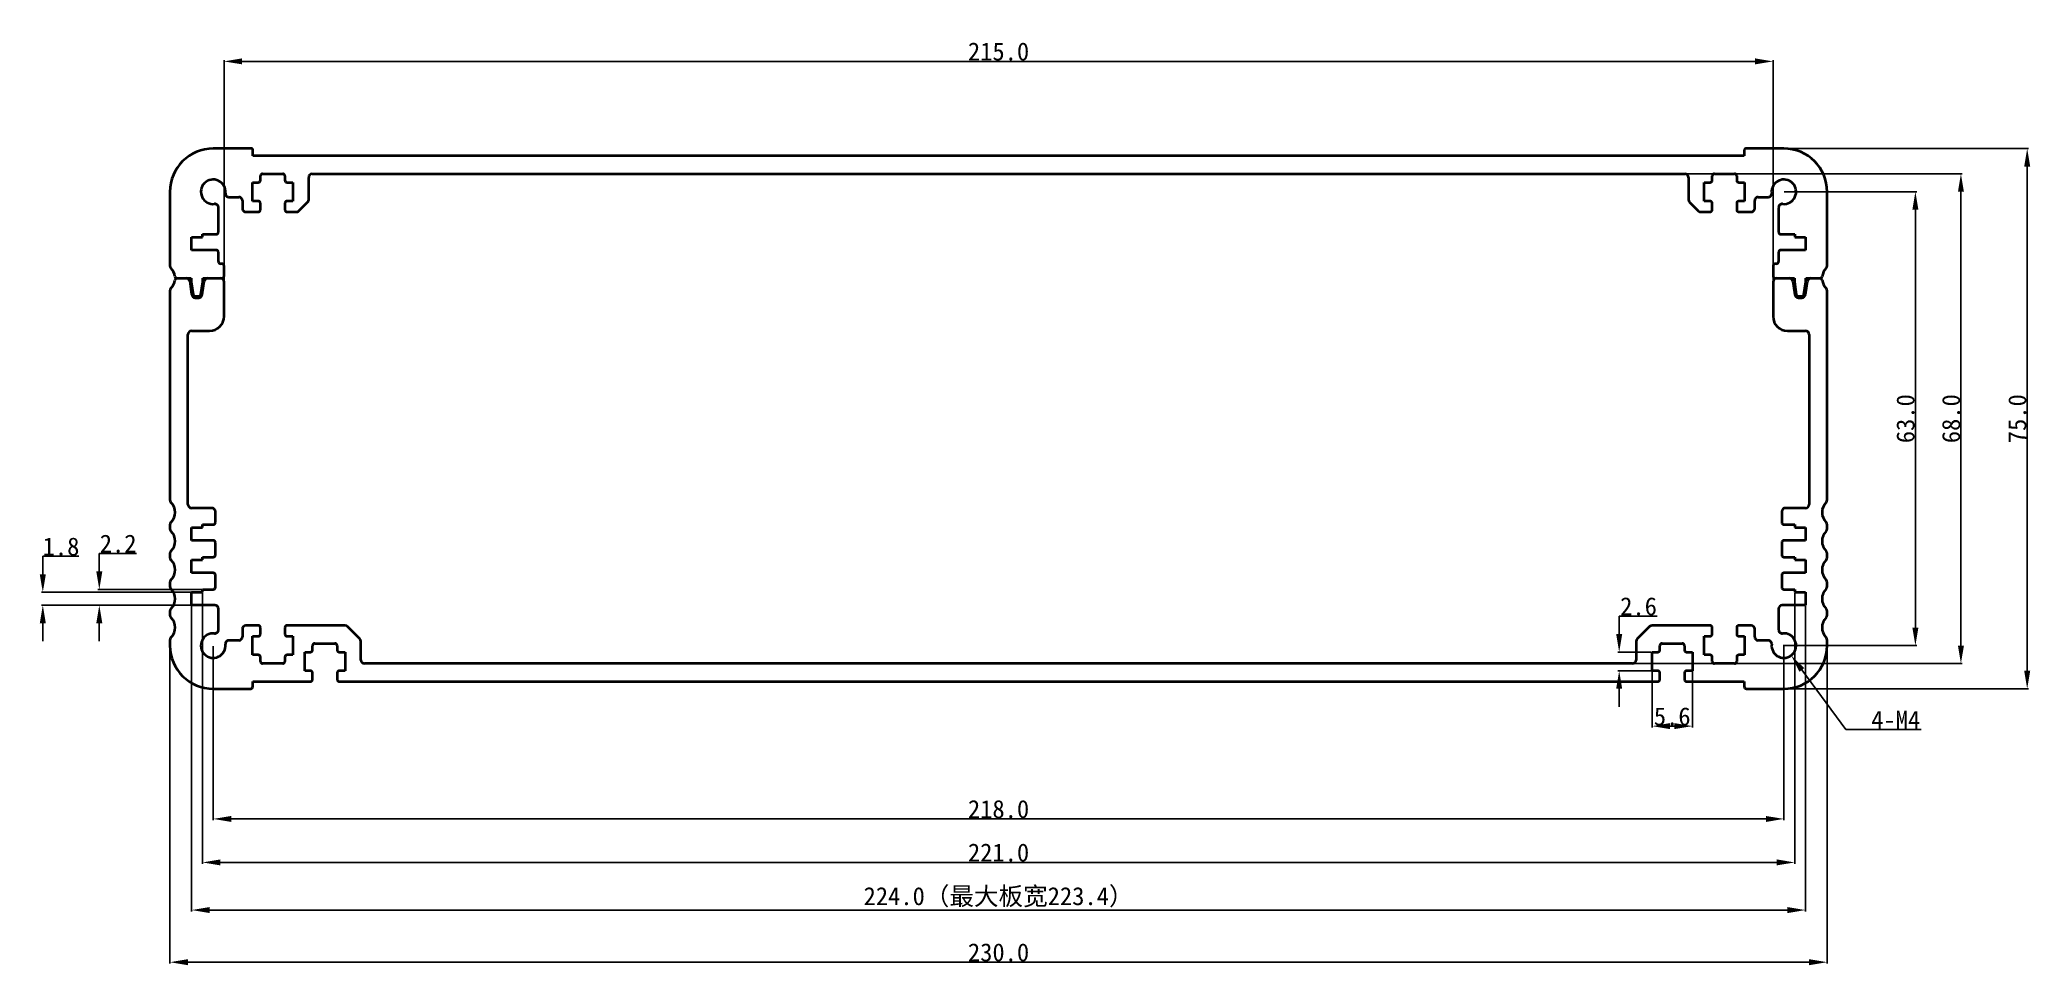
# Model space of a CAD drawing. Header units: inches. Extents: x -18 to 258, y -38 to 90.
import ezdxf

# ---------------------------------------------------------------- set-up
doc = ezdxf.new("R2010")
doc.units = ezdxf.units.IN
doc.header["$MEASUREMENT"] = 0
doc.layers.add('1', color=30, linetype='Continuous')
doc.layers.add('Visible (ISO)', color=7, linetype='Continuous', lineweight=35)
doc.styles.get("Standard").update_dxf_attribs({"font": 'simhei.ttf'})
doc.dimstyles.get("Standard").update_dxf_attribs({"dimtxt": 2.5, "dimasz": 2.5, "dimexe": 0.18, "dimexo": 0.0625, "dimgap": 0.09, "dimtad": 1, "dimtoh": 1, "dimdec": 1, "dimzin": 0, "dimdsep": 46, "dimtxsty": 'Standard', "dimcen": 0.09, "dimadec": 0, "dimazin": 0, "dimtfac": 1, "dimtdec": 1, "dimtofl": 0, "dimtmove": 0, "dimatfit": 3, "dimfxl": 1, "dimtolj": 1, "dimtzin": 0, "dimarcsym": 0})

# ---------------------------------------------------------------- blocks, each defined once
blk = doc.blocks.new('*D1')
at = {"color": 0, "lineweight": -2}
for p, q in [((0, 5.94), (0, -38.13)), ((230, 5.94), (230, -38.13)), ((2.5, -37.95), (227.5, -37.95))]:
    blk.add_line(p, q, dxfattribs=at)
at = {"color": 0}
for points in [[(2.5, -37.53), (2.5, -38.37), (0, -37.95)], [(227.5, -37.53), (227.5, -38.37), (230, -37.95)]]:
    blk.add_solid(points, dxfattribs=at)
at = {"layer": 'Defpoints', "color": 0}
for p in [(0, 6), (230, 6), (230, -37.95)]:
    blk.add_point(p, dxfattribs=at)
at = {"color": 0, "insert": (115, -36.6), "char_height": 2.5, "attachment_point": 5}
blk.add_mtext('\\A1;230.0', dxfattribs=at)
blk = doc.blocks.new('*D2')
at = {"color": 0, "lineweight": -2}
for p, q in [((221.41, 75), (257.95, 75)), ((257.77, 2.5), (257.77, 72.5)), ((221.46, 0), (257.95, 0))]:
    blk.add_line(p, q, dxfattribs=at)
at = {"color": 0}
for points in [[(257.35, 72.5), (258.19, 72.5), (257.77, 75)], [(257.35, 2.5), (258.19, 2.5), (257.77, 0)]]:
    blk.add_solid(points, dxfattribs=at)
at = {"layer": 'Defpoints', "color": 0}
for p in [(221.35, 75), (257.77, 75), (221.4, 0)]:
    blk.add_point(p, dxfattribs=at)
at = {"color": 0, "insert": (256.41, 37.5), "char_height": 2.5, "attachment_point": 5, "rotation": 90}
blk.add_mtext('\\A1;75.0', dxfattribs=at)
blk = doc.blocks.new('*D3')
at = {"color": 0, "lineweight": -2}
for p, q in [((-17.65, 15.9), (-17.65, 18.4)), ((-17.65, 18.4), (-12.67, 18.4)), ((2.94, 13.4), (-17.83, 13.4)), ((2.94, 11.6), (-17.83, 11.6)), ((-17.65, 9.1), (-17.65, 6.6))]:
    blk.add_line(p, q, dxfattribs=at)
at = {"color": 0}
for points in [[(-18.07, 15.9), (-17.23, 15.9), (-17.65, 13.4)], [(-18.07, 9.1), (-17.23, 9.1), (-17.65, 11.6)]]:
    blk.add_solid(points, dxfattribs=at)
at = {"layer": 'Defpoints', "color": 0}
for p in [(-17.65, 13.4), (3, 13.4), (3, 11.6)]:
    blk.add_point(p, dxfattribs=at)
at = {"color": 0, "insert": (-15.12, 19.74), "char_height": 2.5, "attachment_point": 5}
blk.add_mtext('\\A1;1.8', dxfattribs=at)
blk = doc.blocks.new('*D4')
at = {"color": 0, "lineweight": -2}
for p, q in [((-9.81, 16.3), (-9.81, 18.8)), ((-9.81, 18.8), (-4.65, 18.8)), ((4.44, 13.8), (-9.99, 13.8)), ((2.94, 11.6), (-9.99, 11.6)), ((-9.81, 9.1), (-9.81, 6.6))]:
    blk.add_line(p, q, dxfattribs=at)
at = {"color": 0}
for points in [[(-10.23, 16.3), (-9.39, 16.3), (-9.81, 13.8)], [(-10.23, 9.1), (-9.39, 9.1), (-9.81, 11.6)]]:
    blk.add_solid(points, dxfattribs=at)
at = {"layer": 'Defpoints', "color": 0}
for p in [(-9.81, 13.8), (3, 11.6), (4.5, 13.8)]:
    blk.add_point(p, dxfattribs=at)
at = {"color": 0, "insert": (-7.19, 20.14), "char_height": 2.5, "attachment_point": 5}
blk.add_mtext('\\A1;2.2', dxfattribs=at)
blk = doc.blocks.new('*D5')
at = {"layer": '1', "color": 0, "lineweight": -2}
for p, q in [((3, 11.54), (3, -30.89)), ((227, 11.54), (227, -30.89)), ((5.5, -30.71), (224.5, -30.71))]:
    blk.add_line(p, q, dxfattribs=at)
at = {"layer": '1', "color": 0}
for points in [[(5.5, -30.3), (5.5, -31.13), (3, -30.71)], [(224.5, -30.3), (224.5, -31.13), (227, -30.71)]]:
    blk.add_solid(points, dxfattribs=at)
at = {"layer": 'Defpoints', "color": 0}
for p in [(3, 11.6), (227, 11.6), (227, -30.71)]:
    blk.add_point(p, dxfattribs=at)
at = {"layer": '1', "color": 0, "insert": (115, -28.94), "char_height": 2.5, "attachment_point": 5}
blk.add_mtext('\\A1;224.0（最大板宽223.4）', dxfattribs=at)
blk = doc.blocks.new('*D6')
at = {"color": 0, "lineweight": -2}
for p, q in [((7.5, 54.16), (7.5, 87.28)), ((10, 87.1), (220, 87.1)), ((222.5, 54.16), (222.5, 87.28))]:
    blk.add_line(p, q, dxfattribs=at)
at = {"color": 0}
for points in [[(10, 87.52), (10, 86.69), (7.5, 87.1)], [(220, 87.52), (220, 86.69), (222.5, 87.1)]]:
    blk.add_solid(points, dxfattribs=at)
at = {"layer": 'Defpoints', "color": 0}
for p in [(222.5, 87.1), (7.5, 54.1), (222.5, 54.1)]:
    blk.add_point(p, dxfattribs=at)
at = {"color": 0, "insert": (115, 88.46), "char_height": 2.5, "attachment_point": 5}
blk.add_mtext('\\A1;215.0', dxfattribs=at)
blk = doc.blocks.new('*D7')
at = {"color": 0, "lineweight": -2}
for p, q in [((152.24, 71.5), (248.75, 71.5)), ((248.57, 69), (248.57, 6)), ((150.3, 3.5), (248.75, 3.5))]:
    blk.add_line(p, q, dxfattribs=at)
at = {"color": 0}
for points in [[(248.16, 69), (248.99, 69), (248.57, 71.5)], [(248.16, 6), (248.99, 6), (248.57, 3.5)]]:
    blk.add_solid(points, dxfattribs=at)
at = {"layer": 'Defpoints', "color": 0}
for p in [(152.18, 71.5), (150.23, 3.5), (248.57, 3.5)]:
    blk.add_point(p, dxfattribs=at)
at = {"color": 0, "insert": (247.22, 37.5), "char_height": 2.5, "attachment_point": 5, "rotation": 90}
blk.add_mtext('\\A1;68.0', dxfattribs=at)
blk = doc.blocks.new('*D8')
at = {"color": 0, "lineweight": -2}
for p, q in [((201.14, 7.6), (201.14, 10.1)), ((201.14, 10.1), (206.43, 10.1)), ((205.64, 5.1), (200.96, 5.1)), ((205.64, 2.5), (200.96, 2.5)), ((201.14, 0), (201.14, -2.5))]:
    blk.add_line(p, q, dxfattribs=at)
at = {"color": 0}
for points in [[(200.72, 7.6), (201.56, 7.6), (201.14, 5.1)], [(200.72, 0), (201.56, 0), (201.14, 2.5)]]:
    blk.add_solid(points, dxfattribs=at)
at = {"layer": 'Defpoints', "color": 0}
for p in [(201.14, 5.1), (205.7, 5.1), (205.7, 2.5)]:
    blk.add_point(p, dxfattribs=at)
at = {"color": 0, "insert": (203.83, 11.44), "char_height": 2.5, "attachment_point": 5}
blk.add_mtext('\\A1;2.6', dxfattribs=at)
blk = doc.blocks.new('*D9')
at = {"color": 0, "lineweight": -2}
for p, q in [((205.7, 2.44), (205.7, -5.36)), ((211.3, 2.44), (211.3, -5.36)), ((208.8, -5.18), (208.2, -5.18))]:
    blk.add_line(p, q, dxfattribs=at)
at = {"color": 0}
for points in [[(208.2, -4.76), (208.2, -5.59), (205.7, -5.18)], [(208.8, -4.76), (208.8, -5.59), (211.3, -5.18)]]:
    blk.add_solid(points, dxfattribs=at)
at = {"layer": 'Defpoints', "color": 0}
for p in [(205.7, 2.5), (211.3, 2.5), (205.7, -5.18)]:
    blk.add_point(p, dxfattribs=at)
at = {"color": 0, "insert": (208.5, -3.84), "char_height": 2.5, "attachment_point": 5}
blk.add_mtext('\\A1;5.6', dxfattribs=at)
blk = doc.blocks.new('*D10')
at = {"color": 0, "lineweight": -2}
for p, q in [((223.91, 6), (224.09, 6)), ((224, 5.91), (224, 6.09)), ((232.6, -5.64), (226.49, 2.62)), ((243.06, -5.64), (232.6, -5.64))]:
    blk.add_line(p, q, dxfattribs=at)
at = {"color": 0}
blk.add_solid([(226.83, 2.87), (226.16, 2.37), (225.01, 4.63)], dxfattribs=at)
at = {"layer": 'Defpoints', "color": 0}
for p in [(224, 6), (225.01, 4.63)]:
    blk.add_point(p, dxfattribs=at)
at = {"color": 0, "insert": (239.52, -4.3), "char_height": 2.5, "attachment_point": 5}
blk.add_mtext('\\A1;4-M4', dxfattribs=at)
blk = doc.blocks.new('*D12')
at = {"color": 0, "lineweight": -2}
for p, q in [((4.5, 13.34), (4.5, -24.28)), ((225.5, 13.34), (225.5, -24.28)), ((7, -24.1), (223, -24.1))]:
    blk.add_line(p, q, dxfattribs=at)
at = {"color": 0}
for points in [[(7, -23.68), (7, -24.51), (4.5, -24.1)], [(223, -23.68), (223, -24.51), (225.5, -24.1)]]:
    blk.add_solid(points, dxfattribs=at)
at = {"layer": 'Defpoints', "color": 0}
for p in [(4.5, 13.4), (225.5, 13.4), (225.5, -24.1)]:
    blk.add_point(p, dxfattribs=at)
at = {"color": 0, "insert": (115, -22.74), "char_height": 2.5, "attachment_point": 5, "rotation": 360}
blk.add_mtext('\\A1;221.0', dxfattribs=at)
blk = doc.blocks.new('*D13')
at = {"color": 0, "lineweight": -2}
for p, q in [((6, 5.94), (6, -18.24)), ((224, 5.94), (224, -18.24)), ((8.5, -18.06), (221.5, -18.06))]:
    blk.add_line(p, q, dxfattribs=at)
at = {"color": 0}
for points in [[(8.5, -17.65), (8.5, -18.48), (6, -18.06)], [(221.5, -17.65), (221.5, -18.48), (224, -18.06)]]:
    blk.add_solid(points, dxfattribs=at)
at = {"layer": 'Defpoints', "color": 0}
for p in [(6, 6), (224, 6), (224, -18.06)]:
    blk.add_point(p, dxfattribs=at)
at = {"color": 0, "insert": (115, -16.71), "char_height": 2.5, "attachment_point": 5}
blk.add_mtext('\\A1;218.0', dxfattribs=at)
blk = doc.blocks.new('*D14')
at = {"color": 0, "lineweight": -2}
for p, q in [((224.06, 69), (242.43, 69)), ((242.25, 8.5), (242.25, 66.5)), ((224.06, 6), (242.43, 6))]:
    blk.add_line(p, q, dxfattribs=at)
at = {"color": 0}
for points in [[(241.83, 66.5), (242.67, 66.5), (242.25, 69)], [(241.83, 8.5), (242.67, 8.5), (242.25, 6)]]:
    blk.add_solid(points, dxfattribs=at)
at = {"layer": 'Defpoints', "color": 0}
for p in [(224, 69), (242.25, 69), (224, 6)]:
    blk.add_point(p, dxfattribs=at)
at = {"color": 0, "insert": (240.89, 37.5), "char_height": 2.5, "attachment_point": 5, "rotation": 90}
blk.add_mtext('\\A1;63.0', dxfattribs=at)

msp = doc.modelspace()

# ---------------------------------------------------------------- linework, layer by layer
at = {"layer": 'Visible (ISO)'}
for p, q in [((11.3, 75), (6, 75)), ((11.5, 74), (11.5, 74.8)), ((218.5, 74.8), (218.5, 74)), ((224, 75), (218.7, 75)), ((218.5, 74), (11.5, 74)), ((11.45, 67.7), (11.45, 70.3)), ((11.45, 70.3), (12.25, 70.3)), ((12.55, 70.6), (12.55, 71.2)), ((12.85, 71.5), (15.65, 71.5)), ((15.95, 71.2), (15.95, 70.6)), ((16.25, 70.3), (17.05, 70.3)), ((17.05, 70.3), (17.05, 67.7)), ((19.25, 67.91), (19.25, 71)), ((19.75, 71.5), (210.25, 71.5)), ((210.75, 71), (210.75, 67.91)), ((212.95, 67.7), (212.95, 70.3)), ((212.95, 70.3), (213.75, 70.3)), ((214.05, 70.6), (214.05, 71.2)), ((214.35, 71.5), (217.15, 71.5)), ((217.45, 71.2), (217.45, 70.6)), ((217.75, 70.3), (218.55, 70.3)), ((218.55, 70.3), (218.55, 67.7)), ((0, 69), (0, 58.73)), ((6.73, 63.4), (6.73, 66.81)), ((8.19, 68.27), (9.55, 68.27)), ((10.05, 67.77), (10.05, 66.7)), ((12.25, 67.7), (11.45, 67.7)), ((12.55, 66.5), (12.55, 67.4)), ((15.95, 67.4), (15.95, 66.5)), ((17.05, 67.7), (16.25, 67.7)), ((17.9, 66.35), (19.1, 67.55)), ((210.9, 67.55), (212.1, 66.35)), ((213.75, 67.7), (212.95, 67.7)), ((214.05, 66.5), (214.05, 67.4)), ((217.45, 67.4), (217.45, 66.5)), ((218.55, 67.7), (217.75, 67.7)), ((219.95, 66.7), (219.95, 67.77)), ((220.45, 68.27), (221.81, 68.27)), ((223.27, 66.81), (223.27, 63.4)), ((230, 58.73), (230, 69)), ((10.55, 66.2), (12.25, 66.2)), ((16.25, 66.2), (17.54, 66.2)), ((212.46, 66.2), (213.75, 66.2)), ((217.75, 66.2), (219.45, 66.2)), ((3, 60.9), (3, 62.7)), ((3, 62.7), (4.5, 62.7)), ((6.43, 60.9), (3, 60.9)), ((4.5, 62.7), (4.5, 63.1)), ((4.5, 63.1), (6.43, 63.1)), ((223.57, 63.1), (225.5, 63.1)), ((227, 60.9), (223.57, 60.9)), ((225.5, 63.1), (225.5, 62.7)), ((225.5, 62.7), (227, 62.7)), ((227, 62.7), (227, 60.9)), ((6.73, 59.3), (6.73, 60.6)), ((7.2, 59), (7.03, 59)), ((7.5, 57.3), (7.5, 58.7)), ((222.5, 58.7), (222.5, 57.3)), ((222.97, 59), (222.8, 59)), ((223.27, 60.6), (223.27, 59.3)), ((0, 55.27), (0, 26.23)), ((0.98, 57), (2.95, 57)), ((0.98, 57), (2.24, 57)), ((2.74, 56.57), (3.01, 54.73)), ((2.95, 57), (2.95, 56.5)), ((2.95, 56.5), (3.21, 54.76)), ((4.29, 54.76), (4.55, 56.5)), ((4.49, 54.73), (4.76, 56.57)), ((4.55, 56.5), (4.55, 57)), ((4.55, 57), (7.2, 57)), ((5.26, 57), (7, 57)), ((7.5, 51.7), (7.5, 56.5)), ((222.5, 56.5), (222.5, 51.7)), ((222.8, 57), (225.45, 57)), ((223, 57), (224.74, 57)), ((225.24, 56.57), (225.51, 54.73)), ((225.45, 57), (225.45, 56.5)), ((225.45, 56.5), (225.71, 54.76)), ((226.79, 54.76), (227.05, 56.5)), ((226.99, 54.73), (227.26, 56.57)), ((227.05, 56.5), (227.05, 57)), ((227.05, 57), (229.02, 57)), ((227.76, 57), (229.02, 57)), ((230, 26.23), (230, 55.27)), ((3.51, 54.5), (3.99, 54.5)), ((3.51, 54.3), (3.99, 54.3)), ((226.01, 54.5), (226.49, 54.5)), ((226.01, 54.3), (226.49, 54.3)), ((2.5, 25.6), (2.5, 49.2)), ((3, 49.7), (5.5, 49.7)), ((224.5, 49.7), (227, 49.7)), ((227.5, 49.2), (227.5, 25.6)), ((5.8, 25.1), (3, 25.1)), ((227, 25.1), (224.2, 25.1)), ((0, 22.77), (0, 22.23)), ((3, 20.6), (3, 22.4)), ((3, 22.4), (4.5, 22.4)), ((4.5, 22.4), (4.5, 22.8)), ((4.5, 22.8), (6, 22.8)), ((6.3, 23.1), (6.3, 24.6)), ((223.7, 24.6), (223.7, 23.1)), ((224, 22.8), (225.5, 22.8)), ((225.5, 22.8), (225.5, 22.4)), ((225.5, 22.4), (227, 22.4)), ((227, 22.4), (227, 20.6)), ((230, 22.23), (230, 22.77)), ((6, 20.6), (3, 20.6)), ((6.3, 18.6), (6.3, 20.3)), ((223.7, 20.3), (223.7, 18.6)), ((227, 20.6), (224, 20.6)), ((0, 18.77), (0, 18.23)), ((3, 16.1), (3, 17.9)), ((3, 17.9), (4.5, 17.9)), ((4.5, 17.9), (4.5, 18.3)), ((4.5, 18.3), (6, 18.3)), ((224, 18.3), (225.5, 18.3)), ((225.5, 18.3), (225.5, 17.9)), ((225.5, 17.9), (227, 17.9)), ((227, 17.9), (227, 16.1)), ((230, 18.23), (230, 18.77)), ((0, 14.77), (0, 14.23)), ((6, 16.1), (3, 16.1)), ((6.3, 14.1), (6.3, 15.8)), ((223.7, 15.8), (223.7, 14.1)), ((227, 16.1), (224, 16.1)), ((230, 14.23), (230, 14.77)), ((3, 11.6), (3, 13.4)), ((3, 13.4), (4.5, 13.4)), ((6.23, 11.6), (3, 11.6)), ((4.5, 13.4), (4.5, 13.8)), ((4.5, 13.8), (6, 13.8)), ((6.73, 8.19), (6.73, 11.1)), ((223.27, 11.1), (223.27, 8.19)), ((227, 11.6), (223.77, 11.6)), ((224, 13.8), (225.5, 13.8)), ((225.5, 13.8), (225.5, 13.4)), ((225.5, 13.4), (227, 13.4)), ((227, 13.4), (227, 11.6)), ((0, 10.77), (0, 10.23)), ((10.05, 8.3), (10.05, 7.23)), ((12.25, 8.8), (10.55, 8.8)), ((12.55, 7.6), (12.55, 8.5)), ((15.95, 8.5), (15.95, 7.6)), ((24.29, 8.8), (16.25, 8.8)), ((26.35, 6.95), (24.65, 8.65)), ((205.35, 8.65), (203.65, 6.95)), ((213.75, 8.8), (205.71, 8.8)), ((214.05, 7.6), (214.05, 8.5)), ((217.45, 8.5), (217.45, 7.6)), ((219.45, 8.8), (217.75, 8.8)), ((219.95, 7.23), (219.95, 8.3)), ((230, 10.23), (230, 10.77)), ((0, 6.77), (0, 6)), ((9.55, 6.73), (8.19, 6.73)), ((11.45, 4.7), (11.45, 7.3)), ((11.45, 7.3), (12.25, 7.3)), ((16.25, 7.3), (17.05, 7.3)), ((17.05, 7.3), (17.05, 4.7)), ((19.8, 5.4), (19.8, 6)), ((20.1, 6.3), (22.9, 6.3)), ((23.2, 6), (23.2, 5.4)), ((26.5, 4), (26.5, 6.59)), ((203.5, 6.59), (203.5, 4)), ((206.8, 5.4), (206.8, 6)), ((207.1, 6.3), (209.9, 6.3)), ((210.2, 6), (210.2, 5.4)), ((212.95, 4.7), (212.95, 7.3)), ((212.95, 7.3), (213.75, 7.3)), ((217.75, 7.3), (218.55, 7.3)), ((218.55, 7.3), (218.55, 4.7)), ((221.81, 6.73), (220.45, 6.73)), ((230, 6), (230, 6.77)), ((12.25, 4.7), (11.45, 4.7)), ((12.55, 3.8), (12.55, 4.4)), ((15.65, 3.5), (12.85, 3.5)), ((15.95, 4.4), (15.95, 3.8)), ((17.05, 4.7), (16.25, 4.7)), ((18.7, 2.5), (18.7, 5.1)), ((18.7, 5.1), (19.5, 5.1)), ((23.5, 5.1), (24.3, 5.1)), ((24.3, 5.1), (24.3, 2.5)), ((203, 3.5), (27, 3.5)), ((205.7, 2.5), (205.7, 5.1)), ((205.7, 5.1), (206.5, 5.1)), ((210.5, 5.1), (211.3, 5.1)), ((211.3, 5.1), (211.3, 2.5)), ((213.75, 4.7), (212.95, 4.7)), ((214.05, 3.8), (214.05, 4.4)), ((217.15, 3.5), (214.35, 3.5)), ((217.45, 4.4), (217.45, 3.8)), ((218.55, 4.7), (217.75, 4.7)), ((6, 0), (11.2, 0)), ((11.5, 0.3), (11.5, 1)), ((11.5, 1), (19.5, 1)), ((19.5, 2.5), (18.7, 2.5)), ((19.8, 1.3), (19.8, 2.2)), ((23.2, 2.2), (23.2, 1.3)), ((24.3, 2.5), (23.5, 2.5)), ((23.5, 1), (206.5, 1)), ((206.5, 2.5), (205.7, 2.5)), ((206.8, 1.3), (206.8, 2.2)), ((210.2, 2.2), (210.2, 1.3)), ((211.3, 2.5), (210.5, 2.5)), ((210.5, 1), (218.5, 1)), ((218.5, 1), (218.5, 0.3)), ((218.8, 0), (224, 0))]:
    msp.add_line(p, q, dxfattribs=at)
for centre, radius, start, end in [((6, 69), 6, 90, 180), ((11.3, 74.8), 0.2, 0, 90), ((218.7, 74.8), 0.2, 90, 180), ((224, 69), 6, 0, 90), ((6, 69), 1.7, 353.9969, 275.9899), ((12.25, 70.6), 0.3, 270, 0), ((12.85, 71.2), 0.3, 90, 180), ((15.65, 71.2), 0.3, 0, 90), ((16.25, 70.6), 0.3, 180, 270), ((19.75, 71), 0.5, 90, 180), ((210.25, 71), 0.5, 0, 90), ((213.75, 70.6), 0.3, 270, 0), ((214.35, 71.2), 0.3, 90, 180), ((217.15, 71.2), 0.3, 0, 90), ((217.75, 70.6), 0.3, 180, 270), ((224, 69), 1.7, 264.0101, 186.0031), ((6.23, 66.81), 0.5, 0.0481, 95.9899), ((8.19, 68.77), 0.5, 173.9969, 270), ((9.55, 67.77), 0.5, 0.0019, 90), ((10.55, 66.7), 0.5, 180.0008, 270), ((12.25, 67.4), 0.3, 0, 90), ((12.25, 66.5), 0.3, 270, 0), ((16.25, 67.4), 0.3, 90, 180), ((16.25, 66.5), 0.3, 180, 270), ((17.54, 66.7), 0.5, 270, 315), ((18.75, 67.91), 0.5, 315, 360), ((211.25, 67.91), 0.5, 180, 225), ((212.46, 66.7), 0.5, 225, 270), ((213.75, 67.4), 0.3, 360, 90), ((213.75, 66.5), 0.3, 270, 0), ((217.75, 67.4), 0.3, 90, 180), ((217.75, 66.5), 0.3, 180, 270), ((219.45, 66.7), 0.5, 270, 359.9992), ((220.45, 67.77), 0.5, 90, 179.9981), ((221.81, 68.77), 0.5, 270, 6.0031), ((223.77, 66.81), 0.5, 84.0101, 179.9519), ((6.43, 63.4), 0.3, 270, 0), ((6.43, 60.6), 0.3, 0, 90), ((223.57, 63.4), 0.3, 180, 270), ((223.57, 60.6), 0.3, 90, 180), ((0.5, 58.73), 0.5, 180, 223.9455), ((-1.3, 57), 2, 7.4947, 43.9455), ((7.03, 59.3), 0.3, 180, 270), ((7.2, 58.7), 0.3, 0, 90), ((222.8, 58.7), 0.3, 90, 180), ((222.97, 59.3), 0.3, 270, 0), ((231.3, 57), 2, 136.0545, 172.5053), ((229.5, 58.73), 0.5, 316.0545, 0), ((0.5, 55.27), 0.5, 136.0545, 180), ((-1.3, 57), 2, 316.0545, 352.5053), ((0.98, 57.3), 0.3, 187.4947, 270), ((0.98, 56.7), 0.3, 90, 172.5053), ((2.24, 56.5), 0.5, 8.5308, 90), ((5.26, 56.5), 0.5, 90, 171.4692), ((7, 56.5), 0.5, 360, 90), ((7.2, 57.3), 0.3, 270, 0), ((222.8, 57.3), 0.3, 180, 270), ((223, 56.5), 0.5, 90, 180), ((224.74, 56.5), 0.5, 8.5308, 90), ((227.76, 56.5), 0.5, 90, 171.4692), ((229.02, 57.3), 0.3, 270, 352.5053), ((229.02, 56.7), 0.3, 7.4947, 90), ((231.3, 57), 2, 187.4947, 223.9455), ((229.5, 55.27), 0.5, 0, 43.9455), ((3.51, 54.8), 0.5, 188.5308, 270), ((3.51, 54.8), 0.3, 188.5308, 270), ((3.99, 54.8), 0.3, 270, 351.4692), ((3.99, 54.8), 0.5, 270, 351.4692), ((226.01, 54.8), 0.5, 188.5308, 270), ((226.01, 54.8), 0.3, 188.5308, 270), ((226.49, 54.8), 0.3, 270, 351.4692), ((226.49, 54.8), 0.5, 270, 351.4692), ((5.5, 51.7), 2, 270, 360), ((224.5, 51.7), 2, 180, 270), ((3, 49.2), 0.5, 90, 180), ((227, 49.2), 0.5, 360, 90), ((0.5, 26.23), 0.5, 180, 223.9455), ((-1.3, 24.5), 2, 316.0545, 43.9455), ((3, 25.6), 0.5, 180, 270), ((5.8, 24.6), 0.5, 360, 90), ((224.2, 24.6), 0.5, 90, 180), ((227, 25.6), 0.5, 270, 0), ((231.3, 24.5), 2, 136.0545, 223.9455), ((229.5, 26.23), 0.5, 316.0545, 360), ((0.5, 22.77), 0.5, 136.0545, 180), ((0.5, 22.23), 0.5, 180, 223.9455), ((6, 23.1), 0.3, 270, 360), ((224, 23.1), 0.3, 180, 270), ((229.5, 22.77), 0.5, 360, 43.9455), ((229.5, 22.23), 0.5, 316.0545, 360), ((-1.3, 20.5), 2, 316.0545, 43.9455), ((6, 20.3), 0.3, 0, 90), ((224, 20.3), 0.3, 90, 180), ((231.3, 20.5), 2, 136.0545, 223.9455), ((0.5, 18.77), 0.5, 136.0545, 180), ((0.5, 18.23), 0.5, 180, 223.9455), ((-1.3, 16.5), 2, 316.0545, 43.9455), ((6, 18.6), 0.3, 270, 360), ((224, 18.6), 0.3, 180, 270), ((231.3, 16.5), 2, 136.0545, 223.9455), ((229.5, 18.77), 0.5, 360, 43.9455), ((229.5, 18.23), 0.5, 316.0545, 360), ((0.5, 14.77), 0.5, 136.0545, 180), ((0.5, 14.23), 0.5, 180, 223.9455), ((-1.3, 12.5), 2, 316.0545, 43.9455), ((6, 15.8), 0.3, 0, 90), ((6, 14.1), 0.3, 270, 360), ((224, 15.8), 0.3, 90, 180), ((224, 14.1), 0.3, 180, 270), ((231.3, 12.5), 2, 136.0545, 223.9455), ((229.5, 14.77), 0.5, 360, 43.9455), ((229.5, 14.23), 0.5, 316.0545, 360), ((0.5, 10.77), 0.5, 136.0545, 180), ((6.23, 11.1), 0.5, 359.9517, 90), ((223.77, 11.1), 0.5, 90, 180.0483), ((229.5, 10.77), 0.5, 0, 43.9455), ((0.5, 10.23), 0.5, 180, 223.9455), ((-1.3, 8.5), 2, 316.0545, 43.9455), ((10.55, 8.3), 0.5, 90, 180), ((12.25, 8.5), 0.3, 360, 90), ((16.25, 8.5), 0.3, 90, 180), ((24.29, 8.3), 0.5, 45, 90), ((205.71, 8.3), 0.5, 90, 135), ((213.75, 8.5), 0.3, 360, 90), ((217.75, 8.5), 0.3, 90, 180), ((219.45, 8.3), 0.5, 360, 90), ((231.3, 8.5), 2, 136.0545, 223.9455), ((229.5, 10.23), 0.5, 316.0545, 360), ((0.5, 6.77), 0.5, 136.0545, 180), ((6, 6), 6, 180, 270), ((6, 6), 1.7, 84.0104, 6.0031), ((6.23, 8.19), 0.5, 264.0104, 359.9517), ((8.19, 6.23), 0.5, 90, 186.0031), ((9.55, 7.23), 0.5, 270, 0), ((12.25, 7.6), 0.3, 270, 360), ((16.25, 7.6), 0.3, 180, 270), ((20.1, 6), 0.3, 90, 180), ((22.9, 6), 0.3, 360, 90), ((26, 6.59), 0.5, 360, 45), ((204, 6.59), 0.5, 135, 180), ((207.1, 6), 0.3, 90, 180), ((209.9, 6), 0.3, 360, 90), ((213.75, 7.6), 0.3, 270, 360), ((217.75, 7.6), 0.3, 180, 270), ((220.45, 7.23), 0.5, 180, 270), ((221.81, 6.23), 0.5, 353.9969, 90), ((224, 6), 1.7, 173.9969, 95.9896), ((223.77, 8.19), 0.5, 180.0483, 275.9896), ((224, 6), 6, 270, 360), ((229.5, 6.77), 0.5, 360, 43.9455), ((12.25, 4.4), 0.3, 360, 90), ((12.85, 3.8), 0.3, 180, 270), ((15.65, 3.8), 0.3, 270, 0), ((16.25, 4.4), 0.3, 90, 180), ((19.5, 5.4), 0.3, 270, 360), ((23.5, 5.4), 0.3, 180, 270), ((27, 4), 0.5, 180, 270), ((203, 4), 0.5, 270, 0), ((206.5, 5.4), 0.3, 270, 360), ((210.5, 5.4), 0.3, 180, 270), ((213.75, 4.4), 0.3, 360, 90), ((214.35, 3.8), 0.3, 180, 270), ((217.15, 3.8), 0.3, 270, 0), ((217.75, 4.4), 0.3, 90, 180), ((11.2, 0.3), 0.3, 270, 360), ((19.5, 2.2), 0.3, 360, 90), ((19.5, 1.3), 0.3, 270, 360), ((23.5, 2.2), 0.3, 90, 180), ((23.5, 1.3), 0.3, 180, 270), ((206.5, 2.2), 0.3, 360, 90), ((206.5, 1.3), 0.3, 270, 360), ((210.5, 2.2), 0.3, 90, 180), ((210.5, 1.3), 0.3, 180, 270), ((218.8, 0.3), 0.3, 180, 270)]:
    msp.add_arc(centre, radius, start, end, dxfattribs=at)

# ---------------------------------------------------------------- dimensions: what is measured, and where the dimension line sits
for base, p1, p2, picture, middle in [((222.5, 87.1), (7.5, 54.1), (222.5, 54.1), '*D6', (115, 87.1)), ((230, -37.95), (0, 6), (230, 6), '*D1', (115, -37.95))]:
    dim = msp.add_linear_dim(base=base, p1=p1, p2=p2, dimstyle='Standard')
    dim.commit()
    dim.dimension.update_dxf_attribs({"geometry": picture, "text_midpoint": middle, "dimtype": 160})
for base, p1, p2, picture, middle, dimtype in [((257.77, 75), (221.4, 0), (221.35, 75), '*D2', (257.77, 37.5), 160), ((248.57, 3.5), (152.18, 71.5), (150.23, 3.5), '*D7', (248.57, 37.5), 160), ((-17.65, 13.4), (3, 11.6), (3, 13.4), '*D3', (-15.12, 18.4), 161)]:
    dim = msp.add_linear_dim(base=base, p1=p1, p2=p2, angle=90, dimstyle='Standard')
    dim.commit()
    dim.dimension.update_dxf_attribs({"geometry": picture, "text_midpoint": middle, "dimtype": dimtype})
for base, p1, p2, angle, picture, middle in [((242.25, 69), (224, 6), (224, 69), 90, '*D14', (240.89, 37.5)), ((-9.81, 13.8), (3, 11.6), (4.5, 13.8), 270, '*D4', (-7.19, 20.14)), ((225.5, -24.1), (4.5, 13.4), (225.5, 13.4), 180, '*D12', (115, -22.74)), ((205.7, -5.18), (211.3, 2.5), (205.7, 2.5), 360, '*D9', (208.5, -3.84))]:
    dim = msp.add_linear_dim(base=base, p1=p1, p2=p2, angle=angle, dimstyle='Standard')
    dim.commit()
    dim.dimension.update_dxf_attribs({"geometry": picture, "text_midpoint": middle})
dim = msp.add_aligned_dim(p1=(205.7, 2.5), p2=(205.7, 5.1), distance=4.56, dimstyle='Standard')
dim.commit()
dim.dimension.update_dxf_attribs({"geometry": '*D8', "text_midpoint": (203.83, 11.44)})
dim = msp.add_linear_dim(base=(224, -18.06), p1=(6, 6), p2=(224, 6), dimstyle='Standard')
dim.commit()
dim.dimension.update_dxf_attribs({"geometry": '*D13', "text_midpoint": (115, -16.71)})
dim = msp.add_radius_dim(center=(224, 6), mpoint=(225.01, 4.63), text='4-M4', dimstyle='Standard')
dim.commit()
dim.dimension.update_dxf_attribs({"geometry": '*D10', "text_midpoint": (239.52, -5.64), "dimtype": 164})
at = {"layer": '1'}
dim = msp.add_linear_dim(base=(227, -30.71), p1=(3, 11.6), p2=(227, 11.6), text='<>（最大板宽223.4）', dimstyle='Standard', dxfattribs=at)
dim.commit()
dim.dimension.update_dxf_attribs({"geometry": '*D5', "text_midpoint": (115, -30.71), "dimtype": 160})

doc.saveas('drawing.dxf')
